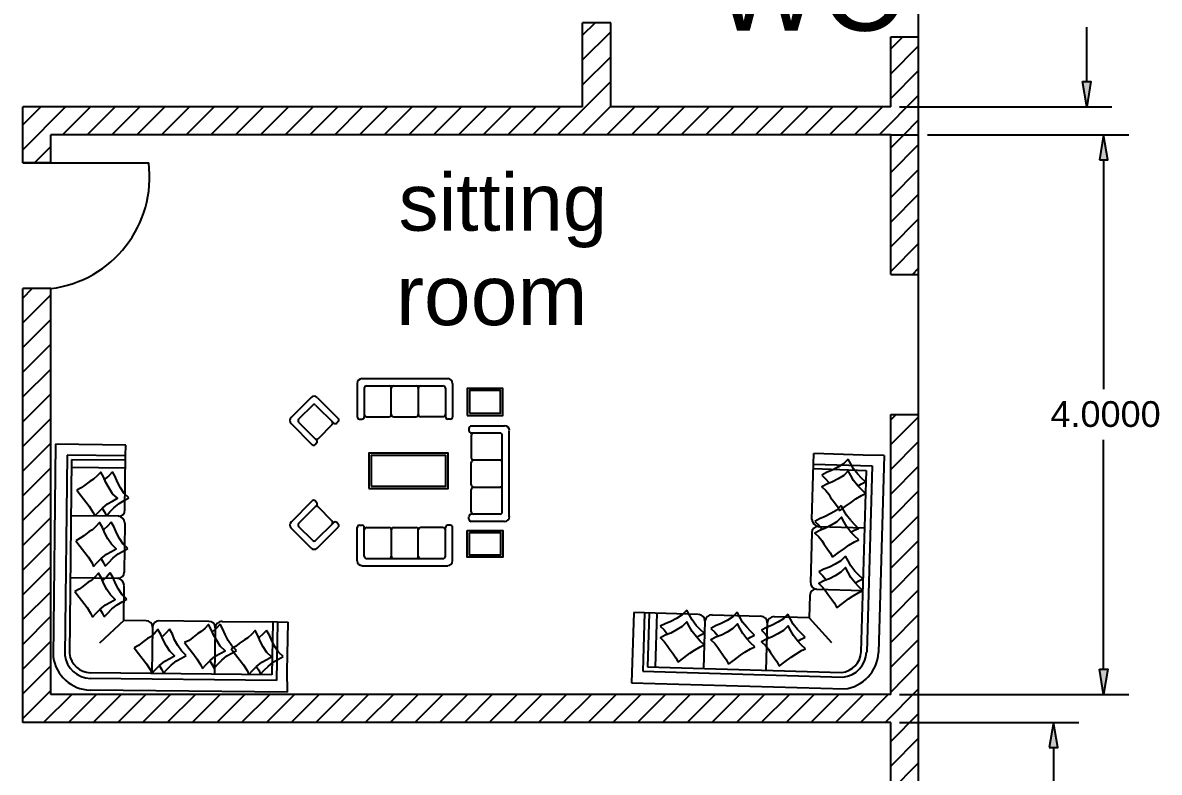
# Model space of a CAD drawing. Header units: millimetres. Extents: x 43 to 258, y 87 to 343.
# Drawn here: x 162.7 to 257.7, y 177 to 239.7 of the extents above; entities that cross this region are included whole.
import ezdxf

# ---------------------------------------------------------------- set-up
doc = ezdxf.new("R2010")
doc.units = ezdxf.units.MM
doc.header["$MEASUREMENT"] = 0
doc.layers.get('0').update_dxf_attribs({"linetype": 'CONTINUOUS'})
doc.styles.add('Arial$001H0', font='')
doc.styles.get('Arial$001H0').set_extended_font_data('Arial')

msp = doc.modelspace()

# ---------------------------------------------------------------- hatches: boundary and pattern name
at = {"true_color": 0x000006}
for points in [[(251.308, 234.802), (252.007, 234.802), (251.658, 232.696)], [(252.726, 228.24), (253.425, 228.24), (253.076, 230.346)], [(252.726, 185.61), (253.425, 185.61), (253.076, 183.504)], [(248.525, 179.049), (249.234, 179.049), (248.885, 181.155)]]:
    msp.add_hatch(color=0, dxfattribs=at).paths.add_polyline_path(points)

# ---------------------------------------------------------------- linework, layer by layer
at = {"color": 0, "linetype": 'Continuous', "lineweight": 25, "true_color": 0x000007}
for p, q in [((237.603, 87.461), (237.603, 315.849)), ((209.494, 238.675), (210.541, 239.723)), ((209.494, 232.696), (209.494, 239.723)), ((211.843, 239.723), (209.494, 239.723)), ((211.843, 232.696), (211.843, 239.723)), ((209.494, 236.612), (211.843, 238.95)), ((235.264, 237.532), (236.28, 238.548)), ((235.264, 232.696), (235.264, 238.548)), ((235.264, 238.548), (237.603, 238.548)), ((235.264, 235.458), (237.603, 237.797)), ((209.494, 234.537), (211.843, 236.876)), ((235.264, 233.384), (237.603, 235.733)), ((207.377, 230.346), (211.843, 234.812)), ((234.29, 230.346), (237.603, 233.659)), ((162.652, 231.172), (164.176, 232.696)), ((162.652, 229.097), (166.239, 232.696)), ((162.652, 228.007), (162.652, 232.696)), ((209.494, 232.696), (162.652, 232.696)), ((165.975, 230.346), (168.314, 232.696)), ((168.039, 230.346), (170.388, 232.696)), ((170.113, 230.346), (172.452, 232.696)), ((172.187, 230.346), (174.526, 232.696)), ((174.251, 230.346), (176.59, 232.696)), ((176.325, 230.346), (178.664, 232.696)), ((178.389, 230.346), (180.739, 232.696)), ((180.463, 230.346), (182.802, 232.696)), ((182.538, 230.346), (184.877, 232.696)), ((184.602, 230.346), (186.951, 232.696)), ((186.676, 230.346), (189.015, 232.696)), ((188.75, 230.346), (191.089, 232.696)), ((190.814, 230.346), (193.163, 232.696)), ((192.888, 230.346), (195.227, 232.696)), ((194.952, 230.346), (197.302, 232.696)), ((197.026, 230.346), (199.365, 232.696)), ((199.101, 230.346), (201.44, 232.696)), ((201.164, 230.346), (203.514, 232.696)), ((203.239, 230.346), (205.578, 232.696)), ((205.313, 230.346), (207.652, 232.696)), ((209.451, 230.346), (211.843, 232.738)), ((211.526, 230.346), (213.864, 232.696)), ((235.264, 232.696), (211.843, 232.696)), ((213.589, 230.346), (215.928, 232.696)), ((215.664, 230.346), (218.003, 232.696)), ((217.727, 230.346), (220.077, 232.696)), ((219.802, 230.346), (222.141, 232.696)), ((221.876, 230.346), (224.215, 232.696)), ((223.94, 230.346), (226.289, 232.696)), ((226.014, 230.346), (228.353, 232.696)), ((228.088, 230.346), (230.427, 232.696)), ((230.152, 230.346), (232.502, 232.696)), ((232.227, 230.346), (234.565, 232.696)), ((236.365, 230.346), (237.603, 231.595)), ((164.991, 228.007), (164.991, 230.346)), ((235.264, 230.346), (164.991, 230.346)), ((235.264, 229.246), (236.365, 230.346)), ((235.264, 218.641), (235.264, 230.346)), ((235.264, 230.346), (237.603, 230.346)), ((163.625, 228.007), (164.991, 229.373)), ((235.264, 227.182), (237.603, 229.521)), ((164.991, 228.007), (162.652, 228.007)), ((162.652, 228.007), (173.193, 228.007)), ((235.264, 225.107), (237.603, 227.446)), ((235.264, 223.033), (237.603, 225.383)), ((235.264, 220.969), (237.603, 223.308)), ((235.264, 218.895), (237.603, 221.234)), ((237.074, 218.641), (237.603, 219.17)), ((235.264, 218.641), (237.603, 218.641)), ((162.652, 216.673), (163.435, 217.466)), ((162.652, 181.155), (162.652, 217.466)), ((164.991, 217.466), (162.652, 217.466)), ((162.652, 214.609), (164.991, 216.948)), ((164.991, 183.504), (164.991, 217.466)), ((162.652, 212.534), (164.991, 214.873)), ((162.652, 210.46), (164.991, 212.81)), ((162.652, 208.396), (164.991, 210.735)), ((162.652, 206.322), (164.991, 208.661)), ((162.652, 204.248), (164.991, 206.597)), ((235.264, 206.47), (235.719, 206.925)), ((235.264, 183.504), (235.264, 206.925)), ((235.264, 206.925), (237.603, 206.925)), ((235.264, 204.406), (237.603, 206.745)), ((162.652, 202.184), (164.991, 204.523)), ((235.264, 202.332), (237.603, 204.671)), ((235.264, 200.258), (237.603, 202.607)), ((162.652, 200.11), (164.991, 202.459)), ((162.652, 198.046), (164.991, 200.385)), ((235.264, 198.194), (237.603, 200.533)), ((162.652, 195.972), (164.991, 198.31)), ((235.264, 196.12), (237.603, 198.459)), ((162.652, 193.897), (164.991, 196.247)), ((235.264, 194.056), (237.603, 196.395)), ((162.652, 191.833), (164.991, 194.172)), ((235.264, 191.982), (237.603, 194.321)), ((162.652, 189.759), (164.991, 192.098)), ((235.264, 189.907), (237.603, 192.257)), ((235.264, 187.844), (237.603, 190.182)), ((162.652, 187.685), (164.991, 190.034)), ((162.652, 185.621), (164.991, 187.96)), ((235.264, 185.769), (237.603, 188.108)), ((162.652, 183.547), (164.991, 185.896)), ((235.264, 183.695), (237.603, 186.044)), ((162.652, 181.483), (164.991, 183.822)), ((164.398, 181.155), (166.747, 183.504)), ((235.264, 183.504), (164.991, 183.504)), ((166.472, 181.155), (168.811, 183.504)), ((168.536, 181.155), (170.886, 183.504)), ((170.61, 181.155), (172.949, 183.504)), ((172.685, 181.155), (175.024, 183.504)), ((174.748, 181.155), (177.098, 183.504)), ((176.823, 181.155), (179.162, 183.504)), ((178.897, 181.155), (181.236, 183.504)), ((180.961, 181.155), (183.31, 183.504)), ((183.035, 181.155), (185.374, 183.504)), ((185.099, 181.155), (187.448, 183.504)), ((187.173, 181.155), (189.512, 183.504)), ((189.248, 181.155), (191.587, 183.504)), ((191.311, 181.155), (193.661, 183.504)), ((193.386, 181.155), (195.725, 183.504)), ((195.46, 181.155), (197.799, 183.504)), ((197.524, 181.155), (199.873, 183.504)), ((199.598, 181.155), (201.937, 183.504)), ((201.672, 181.155), (204.011, 183.504)), ((203.736, 181.155), (206.075, 183.504)), ((205.811, 181.155), (208.149, 183.504)), ((207.874, 181.155), (210.224, 183.504)), ((209.949, 181.155), (212.288, 183.504)), ((212.023, 181.155), (214.362, 183.504)), ((214.087, 181.155), (216.436, 183.504)), ((216.161, 181.155), (218.5, 183.504)), ((218.235, 181.155), (220.574, 183.504)), ((220.299, 181.155), (222.649, 183.504)), ((222.373, 181.155), (224.712, 183.504)), ((224.437, 181.155), (226.787, 183.504)), ((226.512, 181.155), (228.85, 183.504)), ((228.586, 181.155), (230.925, 183.504)), ((230.65, 181.155), (232.999, 183.504)), ((232.724, 181.155), (235.063, 183.504)), ((234.798, 181.155), (237.603, 183.97)), ((235.264, 179.557), (237.603, 181.896)), ((235.264, 181.155), (162.652, 181.155)), ((235.264, 157.215), (235.264, 181.155)), ((235.264, 177.482), (237.603, 179.832)), ((235.264, 175.419), (237.603, 177.758))]:
    msp.add_line(p, q, dxfattribs=at)
at = {"color": 0, "linetype": 'Continuous', "lineweight": 25, "true_color": 0x000006}
for p, q in [((251.658, 234.802), (251.658, 239.342)), ((235.994, 232.696), (253.764, 232.696)), ((238.344, 230.346), (255.182, 230.346)), ((253.076, 228.24), (253.076, 209.053)), ((253.076, 185.61), (253.076, 204.798)), ((235.994, 183.504), (255.182, 183.504)), ((235.994, 181.155), (250.991, 181.155)), ((248.885, 179.049), (248.885, 174.371))]:
    msp.add_line(p, q, dxfattribs=at)
at = {"color": 0, "linetype": 'Continuous', "lineweight": 25, "true_color": 0x000002}
for p, q in [((190.623, 209.529), (190.623, 206.735)), ((191.026, 209.931), (198.212, 209.931)), ((191.417, 209.328), (197.81, 209.328)), ((198.614, 209.529), (198.614, 206.735)), ((186.782, 208.343), (185.099, 206.671)), ((187.279, 208.343), (189.047, 206.587)), ((191.216, 209.127), (191.216, 206.735)), ((193.481, 206.936), (193.481, 209.127)), ((195.746, 209.127), (195.746, 206.936)), ((198.011, 209.127), (198.011, 206.735)), ((186.909, 207.719), (185.723, 206.544)), ((187.152, 207.719), (188.666, 206.206)), ((189.047, 206.333), (188.92, 206.206)), ((190.825, 206.534), (191.026, 206.534)), ((191.417, 206.735), (193.28, 206.735)), ((193.682, 206.735), (195.545, 206.735)), ((197.81, 206.735), (195.947, 206.735)), ((198.413, 206.534), (198.212, 206.534)), ((185.099, 206.163), (186.856, 204.396)), ((185.723, 206.29), (187.237, 204.777)), ((188.539, 206.079), (187.364, 204.904)), ((199.969, 205.761), (199.969, 205.571)), ((202.964, 205.962), (200.17, 205.962)), ((203.355, 198.374), (203.355, 205.571)), ((187.237, 204.523), (187.11, 204.396)), ((202.561, 205.37), (200.17, 205.37)), ((200.17, 205.168), (200.17, 203.306)), ((202.763, 198.776), (202.763, 205.168)), ((200.17, 201.041), (200.17, 202.904)), ((202.561, 203.105), (200.371, 203.105)), ((200.17, 198.776), (200.17, 200.639)), ((200.371, 200.84), (202.561, 200.84)), ((185.099, 197.929), (186.856, 199.697)), ((187.237, 199.57), (187.11, 199.697)), ((185.723, 197.802), (187.237, 199.316)), ((188.539, 198.014), (187.364, 199.189)), ((187.152, 196.374), (188.666, 197.887)), ((189.047, 197.76), (188.92, 197.887)), ((199.969, 198.173), (199.969, 198.374)), ((202.561, 198.575), (200.17, 198.575)), ((202.964, 197.972), (200.17, 197.972)), ((186.782, 195.739), (185.099, 197.421)), ((186.909, 196.374), (185.723, 197.548)), ((187.279, 195.739), (189.047, 197.506)), ((190.623, 194.67), (190.623, 197.464)), ((190.825, 197.665), (191.026, 197.665)), ((191.216, 195.061), (191.216, 197.464)), ((191.417, 197.464), (193.28, 197.464)), ((193.481, 197.263), (193.481, 195.061)), ((193.682, 197.464), (195.545, 197.464)), ((195.746, 195.061), (195.746, 197.263)), ((197.81, 197.464), (195.947, 197.464)), ((198.011, 195.061), (198.011, 197.464)), ((198.413, 197.665), (198.212, 197.665)), ((198.614, 194.67), (198.614, 197.464)), ((191.026, 194.268), (198.212, 194.268)), ((191.417, 194.871), (197.81, 194.871))]:
    msp.add_line(p, q, dxfattribs=at)
at = {"color": 0, "linetype": 'Continuous', "lineweight": 25, "true_color": 0xb85c00}
for p, q in [((165.382, 204.438), (165.192, 186.637)), ((171.267, 204.375), (165.382, 204.438)), ((166.356, 203.528), (166.176, 186.775)), ((171.256, 203.475), (166.356, 203.528)), ((171.256, 203.475), (171.267, 204.375)), ((228.808, 202.777), (228.829, 203.676)), ((234.714, 203.496), (234.237, 186.997)), ((228.819, 202.777), (233.708, 202.618)), ((233.708, 202.618), (233.253, 187.039)), ((213.769, 190.352), (213.589, 184.478)), ((214.669, 190.32), (213.769, 190.352)), ((214.669, 190.32), (214.521, 185.431)), ((183.956, 189.547), (183.892, 184.658)), ((183.956, 189.569), (184.856, 189.558)), ((214.521, 185.431), (231.263, 184.944)), ((183.892, 184.658), (168.303, 184.827)), ((213.589, 184.478), (231.39, 183.959)), ((184.792, 183.674), (168.282, 183.854))]:
    msp.add_line(p, q, dxfattribs=at)
at = {"color": 0, "linetype": 'Continuous', "lineweight": 25, "true_color": 0xb8b800}
for p, q in [((171.203, 198.935), (171.256, 203.475)), ((228.671, 198.131), (228.808, 202.777)), ((170.663, 198.416), (166.684, 198.459)), ((171.182, 197.834), (171.14, 193.696)), ((228.66, 197.04), (228.544, 192.871)), ((229.2, 197.559), (233.084, 197.443)), ((170.6, 193.209), (166.62, 193.252)), ((229.052, 192.31), (232.925, 192.193)), ((219.198, 190.182), (214.669, 190.32)), ((171.097, 189.685), (169.065, 187.78)), ((178.23, 189.611), (174.05, 189.653)), ((179.32, 189.611), (183.956, 189.569)), ((219.717, 189.643), (219.601, 185.663)), ((220.299, 190.151), (224.448, 190.034)), ((224.924, 189.484), (224.808, 185.505)), ((228.448, 189.918), (230.322, 187.854)), ((173.5, 189.135), (173.457, 185.251)), ((178.749, 189.071), (178.707, 185.198))]:
    msp.add_line(p, q, dxfattribs=at)
at = {"color": 0, "linetype": 'Continuous', "lineweight": 25, "true_color": 0x73b85c}
for p, q in [((166.737, 203.147), (166.557, 186.902)), ((171.245, 203.094), (166.737, 203.147)), ((171.245, 202.449), (166.726, 202.501)), ((228.819, 202.396), (233.221, 202.237)), ((233.221, 202.237), (232.777, 187.05)), ((215.05, 190.309), (214.912, 185.801)), ((215.695, 190.299), (215.558, 185.78)), ((183.575, 189.547), (183.501, 185.145)), ((214.912, 185.801), (231.147, 185.325)), ((183.501, 185.145), (168.314, 185.304))]:
    msp.add_line(p, q, dxfattribs=at)
at = {"color": 0, "linetype": 'Continuous', "lineweight": 25, "true_color": 0x950000}
for p, q in [((231.327, 202.808), (230.851, 202.523)), ((231.708, 203.2), (231.327, 202.808)), ((231.93, 202.787), (231.708, 203.2)), ((232.152, 202.385), (231.93, 202.787)), ((169.848, 201.803), (169.541, 201.538)), ((170.155, 202.131), (169.848, 201.803)), ((170.378, 201.729), (170.155, 202.131)), ((229.898, 202.078), (229.496, 201.856)), ((229.496, 201.856), (229.814, 201.549)), ((231.338, 201.835), (230.861, 201.549)), ((233.158, 201.284), (232.83, 201.591)), ((167.552, 200.787), (167.181, 200.596)), ((167.859, 201.02), (167.552, 200.787)), ((169.87, 200.766), (169.605, 201.231)), ((170.166, 200.29), (169.87, 200.766)), ((171.14, 200.321), (170.843, 200.787)), ((229.814, 201.549), (230.078, 201.242)), ((230.861, 201.549), (230.385, 201.295)), ((232.512, 200.967), (232.163, 201.411)), ((170.727, 199.485), (171.129, 199.718)), ((171.129, 199.718), (171.531, 199.94)), ((171.531, 199.94), (171.14, 200.321)), ((231.973, 199.602), (232.354, 199.866)), ((167.943, 199.612), (168.208, 199.242)), ((169.319, 199.094), (169.753, 199.464)), ((169.647, 198.459), (169.944, 198.787)), ((230.745, 198.924), (230.269, 198.639)), ((230.565, 199.549), (230.787, 199.242)), ((231.126, 199.316), (230.745, 198.924)), ((230.787, 199.242), (230.978, 198.861)), ((231.348, 198.903), (231.126, 199.316)), ((231.57, 198.501), (231.348, 198.903)), ((170.06, 197.908), (169.753, 197.57)), ((170.293, 197.496), (170.06, 197.908)), ((228.914, 197.972), (229.242, 197.665)), ((230.755, 197.951), (230.279, 197.665)), ((231.93, 198.046), (231.57, 198.501)), ((169.753, 197.57), (169.446, 197.305)), ((169.774, 196.532), (169.51, 197.009)), ((229.242, 197.665), (229.496, 197.347)), ((230.279, 197.665), (229.803, 197.411)), ((231.93, 197.083), (231.581, 197.527)), ((167.467, 196.564), (167.097, 196.363)), ((167.774, 196.786), (167.467, 196.564)), ((170.071, 196.067), (169.774, 196.532)), ((171.044, 196.088), (170.748, 196.554)), ((171.446, 195.718), (171.044, 196.088)), ((231.39, 195.718), (231.771, 195.982)), ((167.859, 195.379), (168.123, 195.008)), ((169.224, 194.871), (169.658, 195.231)), ((170.632, 195.252), (171.044, 195.485)), ((171.044, 195.485), (171.446, 195.718)), ((229.983, 195.665), (230.205, 195.347)), ((230.205, 195.347), (230.396, 194.977)), ((231.475, 195.083), (231.094, 194.691)), ((231.697, 194.68), (231.475, 195.083)), ((169.552, 194.225), (169.859, 194.553)), ((229.665, 193.971), (229.253, 193.749)), ((231.094, 194.691), (230.618, 194.405)), ((231.92, 194.268), (231.697, 194.68)), ((169.668, 193.326), (169.372, 193.061)), ((169.975, 193.664), (169.668, 193.326)), ((170.208, 193.252), (169.975, 193.664)), ((229.253, 193.749), (229.581, 193.432)), ((229.581, 193.432), (229.845, 193.125)), ((230.618, 193.432), (230.142, 193.178)), ((231.094, 193.728), (230.618, 193.432)), ((232.279, 192.849), (231.92, 193.294)), ((232.925, 193.167), (232.597, 193.474)), ((167.382, 192.32), (167.012, 192.119)), ((167.689, 192.543), (167.382, 192.32)), ((169.69, 192.289), (169.436, 192.765)), ((169.986, 191.823), (169.69, 192.289)), ((170.96, 191.844), (170.663, 192.31)), ((167.774, 191.135), (168.039, 190.765)), ((170.547, 191.008), (170.96, 191.241)), ((171.362, 191.474), (170.96, 191.844)), ((170.96, 191.241), (171.362, 191.474)), ((230.332, 191.431), (230.554, 191.124)), ((230.554, 191.124), (230.745, 190.754)), ((231.74, 191.495), (232.11, 191.749)), ((169.139, 190.627), (169.584, 190.987)), ((169.467, 189.981), (169.774, 190.309)), ((218.204, 190.542), (217.823, 190.151)), ((218.426, 190.13), (218.204, 190.542)), ((222.426, 190.373), (222.045, 189.981)), ((222.649, 189.96), (222.426, 190.373)), ((226.67, 190.214), (226.289, 189.823)), ((226.893, 189.801), (226.67, 190.214)), ((179.162, 189.368), (178.855, 189.039)), ((216.394, 189.42), (215.981, 189.198)), ((217.823, 190.151), (217.346, 189.865)), ((218.648, 189.727), (218.426, 190.13)), ((220.617, 189.251), (220.214, 189.029)), ((222.045, 189.981), (221.569, 189.696)), ((222.871, 189.558), (222.649, 189.96)), ((226.289, 189.823), (225.813, 189.537)), ((227.115, 189.389), (226.893, 189.801)), ((174.632, 188.616), (174.336, 188.352)), ((174.939, 188.955), (174.632, 188.616)), ((175.172, 188.542), (174.939, 188.955)), ((178.855, 189.039), (178.548, 188.775)), ((178.876, 188.002), (178.611, 188.479)), ((182.749, 188.531), (182.443, 188.267)), ((183.056, 188.86), (182.749, 188.531)), ((183.289, 188.457), (183.056, 188.86)), ((215.981, 189.198), (216.309, 188.891)), ((216.309, 188.891), (216.574, 188.574)), ((217.346, 188.891), (216.87, 188.637)), ((217.823, 189.177), (217.346, 188.891)), ((219.008, 188.309), (218.648, 188.754)), ((219.654, 188.627), (219.325, 188.934)), ((220.214, 189.029), (220.543, 188.722)), ((220.543, 188.722), (220.797, 188.404)), ((221.58, 188.722), (221.103, 188.468)), ((222.056, 189.008), (221.58, 188.722)), ((223.231, 188.14), (222.881, 188.584)), ((223.876, 188.457), (223.559, 188.764)), ((224.861, 189.092), (224.458, 188.87)), ((224.458, 188.87), (224.776, 188.553)), ((224.776, 188.553), (225.04, 188.246)), ((225.824, 188.563), (225.347, 188.309)), ((226.3, 188.849), (225.824, 188.563)), ((227.475, 187.971), (227.125, 188.426)), ((228.12, 188.288), (227.792, 188.606)), ((172.346, 187.6), (171.976, 187.41)), ((172.653, 187.833), (172.346, 187.6)), ((174.653, 187.579), (174.399, 188.055)), ((174.95, 187.113), (174.653, 187.579)), ((175.923, 187.134), (175.627, 187.6)), ((176.569, 188.023), (176.198, 187.833)), ((176.876, 188.256), (176.569, 188.023)), ((179.172, 187.526), (178.876, 188.002)), ((180.146, 187.558), (179.85, 188.023)), ((180.463, 187.515), (180.093, 187.325)), ((180.548, 187.177), (180.146, 187.558)), ((180.77, 187.748), (180.463, 187.515)), ((182.771, 187.494), (182.517, 187.96)), ((183.067, 187.018), (182.771, 187.494)), ((184.041, 187.039), (183.744, 187.515)), ((172.738, 186.425), (173.002, 186.055)), ((175.51, 186.298), (175.923, 186.531)), ((176.325, 186.753), (175.923, 187.134)), ((175.923, 186.531), (176.325, 186.753)), ((176.96, 186.849), (177.225, 186.478)), ((178.326, 186.33), (178.76, 186.701)), ((179.299, 186.362), (179.733, 186.722)), ((179.733, 186.722), (180.135, 186.955)), ((180.135, 186.955), (180.548, 187.177)), ((183.628, 186.214), (184.041, 186.447)), ((184.443, 186.669), (184.041, 187.039)), ((184.041, 186.447), (184.443, 186.669)), ((217.061, 186.891), (217.283, 186.574)), ((217.283, 186.574), (217.473, 186.203)), ((218.468, 186.944), (218.839, 187.209)), ((221.283, 186.722), (221.506, 186.415)), ((221.506, 186.415), (221.696, 186.034)), ((222.691, 186.775), (223.072, 187.039)), ((225.527, 186.552), (225.75, 186.245)), ((226.935, 186.616), (227.316, 186.87)), ((174.103, 185.907), (174.547, 186.277)), ((174.431, 185.272), (174.738, 185.6)), ((180.855, 186.341), (181.12, 185.97)), ((182.22, 185.822), (182.665, 186.193)), ((182.548, 185.187), (182.855, 185.515)), ((225.75, 186.245), (225.94, 185.875))]:
    msp.add_line(p, q, dxfattribs=at)
at = {"color": 0, "linetype": 'Continuous', "lineweight": -2, "true_color": 0x000006}
for points in [[(251.308, 234.802), (252.007, 234.802), (251.658, 232.696)], [(252.726, 228.24), (253.425, 228.24), (253.076, 230.346)], [(252.726, 185.61), (253.425, 185.61), (253.076, 183.504)], [(248.525, 179.049), (249.234, 179.049), (248.885, 181.155)]]:
    msp.add_lwpolyline(points, close=True, dxfattribs=at)
at = {"color": 0, "linetype": 'Continuous', "lineweight": 25, "true_color": 0x000002}
for points in [[(199.831, 206.851), (202.805, 206.851), (202.805, 209.116), (199.831, 209.116)], [(200.021, 207.042), (202.614, 207.042), (202.614, 208.926), (200.021, 208.926)], [(191.608, 200.734), (198.243, 200.734), (198.243, 203.697), (191.608, 203.697)], [(191.798, 200.925), (198.053, 200.925), (198.053, 203.507), (191.798, 203.507)], [(199.831, 197.231), (202.805, 197.231), (202.805, 194.977), (199.831, 194.977)], [(200.021, 197.04), (202.614, 197.04), (202.614, 195.167), (200.021, 195.167)]]:
    msp.add_lwpolyline(points, close=True, dxfattribs=at)
at = {"color": 0, "linetype": 'Continuous', "lineweight": 25, "true_color": 0xb85c00}
for points in [[(234.714, 203.496), (232.957, 203.517), (228.829, 203.676)], [(184.792, 183.674), (184.781, 185.431), (184.856, 189.558)]]:
    msp.add_lwpolyline(points, dxfattribs=at)
at = {"color": 0, "linetype": 'Continuous', "lineweight": 25, "true_color": 0x950000}
for points in [[(230.851, 202.523), (230.374, 202.269), (229.898, 202.078)], [(169.605, 201.231), (169.414, 201.708), (169.182, 202.11), (168.875, 201.782), (168.568, 201.517)], [(170.843, 200.787), (170.579, 201.263), (170.378, 201.729)], [(232.163, 201.411), (231.941, 201.824), (231.719, 202.226), (231.338, 201.835)], [(232.83, 201.591), (232.512, 201.941), (232.152, 202.385)], [(168.568, 201.517), (168.303, 201.348), (167.859, 201.02)], [(230.385, 201.295), (229.909, 201.104), (229.496, 200.882), (229.824, 200.575), (230.078, 200.268)], [(233.168, 200.311), (232.84, 200.618), (232.512, 200.967)], [(232.533, 200.946), (232.819, 201.126), (233.158, 201.284)], [(167.181, 200.596), (167.552, 200.12), (167.943, 199.612)], [(169.753, 199.464), (170.155, 199.686), (170.568, 199.919), (170.166, 200.29)], [(230.078, 200.268), (230.237, 199.993), (230.565, 199.549)], [(232.354, 199.866), (232.83, 200.152), (233.168, 200.311)], [(168.208, 199.242), (168.504, 198.766), (168.674, 198.437)], [(168.674, 198.437), (168.981, 198.766), (169.319, 199.094)], [(169.298, 199.083), (169.478, 198.797), (169.647, 198.459)], [(169.944, 198.787), (170.282, 199.115), (170.727, 199.485)], [(230.978, 198.861), (231.454, 199.221), (231.973, 199.602)], [(169.51, 197.009), (169.319, 197.474), (169.086, 197.887), (168.779, 197.548), (168.483, 197.284)], [(230.269, 198.639), (229.792, 198.385), (229.316, 198.194), (228.914, 197.972)], [(231.581, 197.527), (231.359, 197.929), (231.136, 198.342), (230.755, 197.951)], [(231.93, 198.046), (232.258, 197.707), (232.576, 197.4), (232.258, 197.707)], [(168.483, 197.284), (168.208, 197.125), (167.774, 196.786)], [(170.748, 196.554), (170.483, 197.03), (170.293, 197.496)], [(229.803, 197.411), (229.327, 197.22), (228.914, 196.998), (229.242, 196.691)], [(232.586, 196.427), (232.258, 196.734), (231.93, 197.083)], [(231.951, 197.062), (232.237, 197.242), (232.576, 197.4)], [(167.097, 196.363), (167.457, 195.887), (167.859, 195.379)], [(169.658, 195.231), (170.071, 195.464), (170.473, 195.686), (170.071, 196.067)], [(229.242, 196.691), (229.496, 196.374), (229.665, 196.109), (229.983, 195.665)], [(231.771, 195.982), (232.248, 196.268), (232.586, 196.427)], [(168.123, 195.008), (168.42, 194.543), (168.578, 194.204)], [(169.859, 194.553), (170.198, 194.892), (170.632, 195.252)], [(230.396, 194.977), (230.882, 195.337), (231.39, 195.718)], [(168.578, 194.204), (168.885, 194.532), (169.224, 194.871)], [(169.203, 194.85), (169.383, 194.564), (169.552, 194.225)], [(230.618, 194.405), (230.142, 194.151), (229.665, 193.971)], [(231.92, 193.294), (231.697, 193.707), (231.475, 194.119), (231.094, 193.728)], [(232.597, 193.474), (232.269, 193.823), (231.92, 194.268)], [(168.398, 193.04), (168.123, 192.881), (167.689, 192.543)], [(169.436, 192.765), (169.235, 193.23), (169.002, 193.643), (168.695, 193.305), (168.398, 193.04)], [(170.663, 192.31), (170.399, 192.786), (170.208, 193.252)], [(230.142, 193.178), (229.665, 192.998), (229.263, 192.775), (229.591, 192.458), (229.845, 192.151)], [(232.29, 192.839), (232.586, 193.008), (232.925, 193.167)], [(167.012, 192.119), (167.372, 191.643), (167.774, 191.135)], [(229.845, 192.151), (230.004, 191.876), (230.332, 191.431)], [(232.11, 191.749), (232.586, 192.035), (232.925, 192.193)], [(232.925, 192.193), (232.608, 192.511), (232.279, 192.849)], [(169.584, 190.987), (169.986, 191.22), (170.388, 191.442), (169.986, 191.823)], [(230.745, 190.754), (231.221, 191.103), (231.74, 191.495)], [(168.039, 190.765), (168.335, 190.299), (168.494, 189.96)], [(168.494, 189.96), (168.801, 190.288), (169.139, 190.627)], [(169.129, 190.606), (169.309, 190.32), (169.467, 189.981)], [(169.774, 190.309), (170.113, 190.648), (170.547, 191.008)], [(178.611, 188.479), (178.421, 188.944), (178.188, 189.346), (177.881, 189.018)], [(179.85, 188.023), (179.585, 188.5), (179.395, 188.965), (179.162, 189.368)], [(217.346, 189.865), (216.87, 189.611), (216.394, 189.42)], [(218.648, 188.754), (218.426, 189.156), (218.204, 189.569), (217.823, 189.177)], [(219.325, 188.934), (218.997, 189.272), (218.648, 189.727)], [(221.569, 189.696), (221.093, 189.442), (220.617, 189.251)], [(222.881, 188.584), (222.659, 188.987), (222.437, 189.399), (222.056, 189.008)], [(223.559, 188.764), (223.231, 189.114), (222.871, 189.558)], [(225.813, 189.537), (225.337, 189.283), (224.861, 189.092)], [(227.125, 188.426), (226.903, 188.828), (226.681, 189.241), (226.3, 188.849)], [(227.792, 188.606), (227.475, 188.944), (227.115, 189.389)], [(173.362, 188.33), (173.087, 188.172), (172.653, 187.833)], [(174.399, 188.055), (174.198, 188.521), (173.965, 188.923), (173.669, 188.595), (173.362, 188.33)], [(175.627, 187.6), (175.362, 188.076), (175.172, 188.542)], [(177.881, 189.018), (177.585, 188.754), (177.31, 188.584), (176.876, 188.256)], [(182.517, 187.96), (182.316, 188.436), (182.083, 188.838), (181.776, 188.51), (181.479, 188.246)], [(183.744, 187.515), (183.48, 187.992), (183.289, 188.457)], [(216.87, 188.637), (216.394, 188.447), (215.992, 188.225), (216.32, 187.918), (216.574, 187.6)], [(219.654, 187.653), (219.336, 187.96), (219.008, 188.309)], [(219.019, 188.288), (219.315, 188.468), (219.654, 188.627)], [(221.103, 188.468), (220.627, 188.277), (220.214, 188.055), (220.543, 187.748), (220.807, 187.431)], [(223.252, 188.119), (223.538, 188.299), (223.876, 188.457)], [(225.347, 188.309), (224.871, 188.119), (224.458, 187.896), (224.786, 187.579), (225.04, 187.272)], [(227.496, 187.96), (227.782, 188.129), (228.12, 188.288)], [(171.976, 187.41), (172.335, 186.933), (172.738, 186.425)], [(176.198, 187.833), (176.558, 187.357), (176.96, 186.849)], [(178.76, 186.701), (179.172, 186.923), (179.574, 187.156), (179.172, 187.526)], [(180.093, 187.325), (180.453, 186.849), (180.855, 186.341)], [(181.479, 188.246), (181.204, 188.076), (180.77, 187.748)], [(216.574, 187.6), (216.733, 187.336), (217.061, 186.891)], [(218.839, 187.209), (219.315, 187.494), (219.654, 187.653)], [(220.807, 187.431), (220.966, 187.166), (221.283, 186.722)], [(223.072, 187.039), (223.548, 187.325), (223.887, 187.484)], [(223.887, 187.484), (223.559, 187.791), (223.231, 188.14)], [(227.316, 186.87), (227.792, 187.166), (228.131, 187.314)], [(228.131, 187.314), (227.803, 187.632), (227.475, 187.971)], [(174.547, 186.277), (174.95, 186.51), (175.352, 186.732), (174.95, 187.113)], [(177.225, 186.478), (177.521, 186.013), (177.68, 185.674)], [(179.299, 186.362), (178.961, 186.023), (178.654, 185.695), (178.961, 186.023)], [(182.665, 186.193), (183.067, 186.415), (183.469, 186.648), (183.067, 187.018)], [(217.473, 186.203), (217.95, 186.563), (218.468, 186.944)], [(221.696, 186.034), (222.183, 186.394), (222.691, 186.775)], [(225.04, 187.272), (225.199, 186.997), (225.527, 186.552)], [(225.94, 185.875), (226.416, 186.224), (226.935, 186.616)], [(173.002, 186.055), (173.299, 185.589), (173.457, 185.251)], [(173.457, 185.251), (173.764, 185.579), (174.103, 185.907)], [(174.092, 185.896), (174.272, 185.61), (174.431, 185.272)], [(174.738, 185.6), (175.077, 185.939), (175.51, 186.298)], [(177.68, 185.674), (177.987, 186.002), (178.326, 186.33)], [(178.304, 186.32), (178.484, 186.034), (178.654, 185.695)], [(181.12, 185.97), (181.416, 185.494), (181.575, 185.166)], [(181.575, 185.166), (181.882, 185.494), (182.22, 185.822)], [(182.199, 185.812), (182.39, 185.526), (182.548, 185.187)], [(182.855, 185.515), (183.194, 185.843), (183.628, 186.214)]]:
    msp.add_lwpolyline(points, dxfattribs=at)
at = {"color": 0, "linetype": 'Continuous', "lineweight": 25, "true_color": 0xb8b800}
for points in [[(172.97, 189.664), (171.097, 189.685), (171.129, 192.627)], [(228.512, 191.791), (228.448, 189.918), (225.506, 190.003)]]:
    msp.add_lwpolyline(points, dxfattribs=at)
at = {"color": 0, "linetype": 'Continuous', "lineweight": 25, "true_color": 0x000007}
msp.add_open_spline([(164.993, 217.465), (170.169, 218.112), (173.841, 222.833), (173.194, 228.009)], degree=3, dxfattribs=at)
at = {"color": 0, "linetype": 'Continuous', "lineweight": 25, "true_color": 0x000002}
for points in [[(191.031, 209.931), (190.812, 209.931), (190.634, 209.753), (190.634, 209.534)], [(191.423, 209.328), (191.314, 209.328), (191.227, 209.24), (191.227, 209.132)], [(193.481, 209.132), (193.481, 209.24), (193.393, 209.328), (193.285, 209.328)], [(193.687, 209.328), (193.579, 209.328), (193.492, 209.24), (193.492, 209.132)], [(195.746, 209.132), (195.746, 209.24), (195.658, 209.328), (195.55, 209.328)], [(195.952, 209.328), (195.844, 209.328), (195.756, 209.24), (195.756, 209.132)], [(198.011, 209.132), (198.011, 209.24), (197.923, 209.328), (197.815, 209.328)], [(198.614, 209.534), (198.614, 209.753), (198.436, 209.931), (198.217, 209.931)], [(187.281, 208.356), (187.143, 208.495), (186.918, 208.495), (186.78, 208.356)], [(187.154, 207.721), (187.086, 207.789), (186.975, 207.789), (186.907, 207.721)], [(185.108, 206.673), (184.969, 206.535), (184.969, 206.31), (185.108, 206.172)], [(185.732, 206.546), (185.664, 206.478), (185.664, 206.367), (185.732, 206.299)], [(188.54, 206.087), (188.609, 206.156), (188.609, 206.266), (188.54, 206.334)], [(189.048, 206.341), (189.117, 206.41), (189.117, 206.52), (189.048, 206.588)], [(190.634, 206.74), (190.634, 206.632), (190.722, 206.544), (190.83, 206.544)], [(191.031, 206.544), (191.139, 206.544), (191.227, 206.632), (191.227, 206.74)], [(191.227, 206.941), (191.227, 206.833), (191.314, 206.745), (191.423, 206.745)], [(193.285, 206.745), (193.393, 206.745), (193.481, 206.833), (193.481, 206.941)], [(193.492, 206.941), (193.492, 206.833), (193.579, 206.745), (193.687, 206.745)], [(195.55, 206.745), (195.658, 206.745), (195.746, 206.833), (195.746, 206.941)], [(195.55, 206.745), (195.658, 206.745), (195.746, 206.833), (195.746, 206.941)], [(195.756, 206.941), (195.756, 206.833), (195.844, 206.745), (195.952, 206.745)], [(197.815, 206.745), (197.923, 206.745), (198.011, 206.833), (198.011, 206.941)], [(198.021, 206.74), (198.021, 206.632), (198.109, 206.544), (198.217, 206.544)], [(198.418, 206.544), (198.526, 206.544), (198.614, 206.632), (198.614, 206.74)], [(188.674, 206.214), (188.743, 206.146), (188.853, 206.146), (188.921, 206.214)], [(200.175, 205.962), (200.067, 205.962), (199.979, 205.875), (199.979, 205.766)], [(199.979, 205.576), (199.979, 205.468), (200.067, 205.38), (200.175, 205.38)], [(203.366, 205.576), (203.366, 205.795), (203.188, 205.973), (202.969, 205.973)], [(187.119, 204.913), (187.187, 204.845), (187.297, 204.845), (187.366, 204.913)], [(187.239, 204.532), (187.307, 204.6), (187.307, 204.71), (187.239, 204.779)], [(200.376, 205.37), (200.268, 205.37), (200.18, 205.282), (200.18, 205.174)], [(202.763, 205.174), (202.763, 205.282), (202.675, 205.37), (202.567, 205.37)], [(186.865, 204.405), (186.933, 204.337), (187.043, 204.337), (187.112, 204.405)], [(200.18, 203.311), (200.18, 203.203), (200.268, 203.115), (200.376, 203.115)], [(200.376, 203.105), (200.268, 203.105), (200.18, 203.017), (200.18, 202.909)], [(200.376, 203.105), (200.268, 203.105), (200.18, 203.017), (200.18, 202.909)], [(202.567, 203.115), (202.675, 203.115), (202.763, 203.203), (202.763, 203.311)], [(202.763, 202.909), (202.763, 203.017), (202.675, 203.105), (202.567, 203.105)], [(200.18, 201.046), (200.18, 200.938), (200.268, 200.85), (200.376, 200.85)], [(200.376, 200.84), (200.268, 200.84), (200.18, 200.752), (200.18, 200.644)], [(202.567, 200.85), (202.675, 200.85), (202.763, 200.938), (202.763, 201.046)], [(202.763, 200.644), (202.763, 200.752), (202.675, 200.84), (202.567, 200.84)], [(187.112, 199.699), (187.043, 199.767), (186.933, 199.767), (186.865, 199.699)], [(187.366, 199.191), (187.297, 199.259), (187.187, 199.259), (187.119, 199.191)], [(187.239, 199.325), (187.307, 199.393), (187.307, 199.503), (187.239, 199.572)], [(200.18, 198.781), (200.18, 198.673), (200.268, 198.586), (200.376, 198.586)], [(202.567, 198.586), (202.675, 198.586), (202.763, 198.673), (202.763, 198.781)], [(185.108, 197.931), (184.969, 197.793), (184.969, 197.569), (185.108, 197.43)], [(185.732, 197.804), (185.664, 197.736), (185.664, 197.626), (185.732, 197.557)], [(188.54, 197.769), (188.609, 197.837), (188.609, 197.948), (188.54, 198.016)], [(188.921, 197.889), (188.853, 197.957), (188.743, 197.957), (188.674, 197.889)], [(200.175, 198.575), (200.067, 198.575), (199.979, 198.487), (199.979, 198.379)], [(199.979, 198.178), (199.979, 198.07), (200.067, 197.982), (200.175, 197.982)], [(202.969, 197.982), (203.188, 197.982), (203.366, 198.16), (203.366, 198.379)], [(189.048, 197.515), (189.117, 197.583), (189.117, 197.694), (189.048, 197.762)], [(190.83, 197.665), (190.722, 197.665), (190.634, 197.577), (190.634, 197.469)], [(191.227, 197.469), (191.227, 197.577), (191.139, 197.665), (191.031, 197.665)], [(191.423, 197.464), (191.314, 197.464), (191.227, 197.376), (191.227, 197.268)], [(193.481, 197.268), (193.481, 197.376), (193.393, 197.464), (193.285, 197.464)], [(193.687, 197.464), (193.579, 197.464), (193.492, 197.376), (193.492, 197.268)], [(195.746, 197.268), (195.746, 197.376), (195.658, 197.464), (195.55, 197.464)], [(195.746, 197.268), (195.746, 197.376), (195.658, 197.464), (195.55, 197.464)], [(195.952, 197.464), (195.844, 197.464), (195.756, 197.376), (195.756, 197.268)], [(198.011, 197.268), (198.011, 197.376), (197.923, 197.464), (197.815, 197.464)], [(198.217, 197.665), (198.109, 197.665), (198.021, 197.577), (198.021, 197.469)], [(198.614, 197.469), (198.614, 197.577), (198.526, 197.665), (198.418, 197.665)], [(186.907, 196.383), (186.975, 196.314), (187.086, 196.314), (187.154, 196.383)], [(186.78, 195.747), (186.918, 195.609), (187.143, 195.609), (187.281, 195.747)], [(191.227, 195.067), (191.227, 194.959), (191.314, 194.871), (191.423, 194.871)], [(193.285, 194.871), (193.393, 194.871), (193.481, 194.959), (193.481, 195.067)], [(193.492, 195.067), (193.492, 194.959), (193.579, 194.871), (193.687, 194.871)], [(195.55, 194.871), (195.658, 194.871), (195.746, 194.959), (195.746, 195.067)], [(195.756, 195.067), (195.756, 194.959), (195.844, 194.871), (195.952, 194.871)], [(197.815, 194.871), (197.923, 194.871), (198.011, 194.959), (198.011, 195.067)], [(190.634, 194.675), (190.634, 194.456), (190.812, 194.278), (191.031, 194.278)], [(198.217, 194.278), (198.436, 194.278), (198.614, 194.456), (198.614, 194.675)]]:
    msp.add_open_spline(points, degree=3, dxfattribs=at)
at = {"color": 0, "linetype": 'Continuous', "lineweight": 25, "true_color": 0xb8b800}
for points in [[(170.662, 198.416), (170.957, 198.413), (171.199, 198.649), (171.203, 198.944)], [(171.192, 197.841), (171.181, 198.138), (170.957, 198.383), (170.663, 198.422)], [(228.671, 198.145), (228.682, 197.848), (228.906, 197.602), (229.201, 197.564)], [(229.2, 197.57), (228.905, 197.573), (228.663, 197.336), (228.66, 197.041)], [(170.609, 193.209), (170.904, 193.206), (171.146, 193.442), (171.15, 193.737)], [(171.139, 192.634), (171.128, 192.931), (170.904, 193.176), (170.61, 193.215)], [(229.052, 192.31), (228.757, 192.313), (228.515, 192.076), (228.512, 191.781)], [(228.545, 192.913), (228.525, 192.609), (228.749, 192.344), (229.051, 192.313)], [(219.727, 189.642), (219.736, 189.937), (219.505, 190.184), (219.21, 190.193)], [(220.315, 190.161), (220.017, 190.156), (219.768, 189.937), (219.724, 189.643)], [(173.51, 189.133), (173.508, 189.428), (173.267, 189.666), (172.972, 189.664)], [(174.103, 189.653), (173.799, 189.667), (173.538, 189.438), (173.512, 189.135)], [(178.76, 189.08), (178.757, 189.376), (178.516, 189.613), (178.221, 189.611)], [(179.324, 189.621), (179.027, 189.604), (178.785, 189.376), (178.753, 189.08)], [(224.924, 189.494), (224.933, 189.789), (224.701, 190.036), (224.406, 190.045)], [(225.511, 190.013), (225.214, 190.008), (224.964, 189.788), (224.92, 189.494)]]:
    msp.add_open_spline(points, degree=3, dxfattribs=at)
at = {"color": 0, "linetype": 'Continuous', "lineweight": 25, "true_color": 0xb85c00}
for points in [[(165.199, 186.637), (165.409, 185.079), (166.716, 183.902), (168.287, 183.855)], [(166.179, 186.786), (166.303, 185.696), (167.212, 184.865), (168.308, 184.839)], [(231.265, 184.954), (232.357, 185.057), (233.204, 185.951), (233.251, 187.046)], [(231.396, 183.96), (232.957, 184.141), (234.158, 185.426), (234.234, 186.996)]]:
    msp.add_open_spline(points, degree=3, dxfattribs=at)
at = {"color": 0, "linetype": 'Continuous', "lineweight": 25, "true_color": 0x73b85c}
for points in [[(166.56, 186.911), (166.668, 186.016), (167.417, 185.336), (168.318, 185.315)], [(231.157, 185.334), (232.054, 185.426), (232.748, 186.162), (232.786, 187.063)]]:
    msp.add_open_spline(points, degree=3, dxfattribs=at)

# ---------------------------------------------------------------- texts
at = {"color": 0, "true_color": 0xcd6928, "style": 'Arial$001H0'}
for s, height, p in [('WC', 6.8245, (220.437, 239.056)), ('sitting', 4.783, (194.095, 222.313)), ('room', 5.0351, (193.873, 214.408))]:
    msp.add_text(s, height=height, dxfattribs=at).set_placement(p)
at = {"color": 0, "true_color": 0x000006, "style": 'Arial$001H0'}
msp.add_text('4.0000', height=2.1576, dxfattribs=at).set_placement((248.631, 205.888))

doc.saveas('drawing.dxf')
